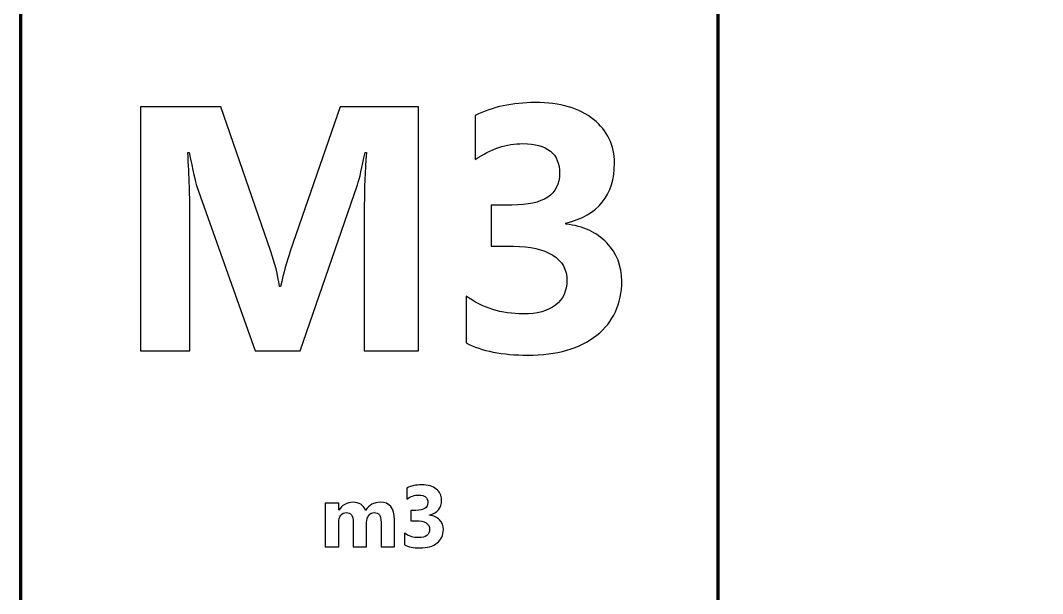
# Model space of a CAD drawing. Header units: centimetres. Extents: x -8 to 8, y -13.2 to 13.9.
# Drawn here: x -5.85 to -2.332, y 0.028 to 2 of the extents above; entities that cross this region are included whole.
import ezdxf

# ---------------------------------------------------------------- set-up
doc = ezdxf.new("R2010")
doc.units = ezdxf.units.CM
doc.header["$MEASUREMENT"] = 0
doc.layers.add('Layer 1', color=7, linetype='Continuous')

msp = doc.modelspace()

# ---------------------------------------------------------------- linework, layer by layer
at = {"layer": 'Layer 1', "lineweight": 100}
for points in [[(-5.85, -7.30005), (-5.85, -7.30005), (-5.85, 7.29995), (-5.85, 7.29995), (-5.85, 7.29995), (-5.85, 7.57609), (-5.62614, 7.79995), (-5.35, 7.79995), (-5.35, 7.79995), (-5.35, 7.79995), (5.35, 7.79995), (5.35, 7.79995), (5.35, 7.79995), (5.62614, 7.79995), (5.85, 7.57609), (5.85, 7.29995), (5.85, 7.29995), (5.85, 7.29995), (5.85, -7.30005), (5.85, -7.30005), (5.85, -7.30005), (5.85, -7.57619), (5.62614, -7.80005), (5.35, -7.80005), (5.35, -7.80005), (5.35, -7.80005), (-5.35, -7.80005), (-5.35, -7.80005), (-5.35, -7.80005), (-5.62614, -7.80005), (-5.85, -7.57619), (-5.85, -7.30005)], [(-5.85, -7.30005), (-5.85, -7.30005), (-5.85, 7.29995), (-5.85, 7.29995), (-5.85, 7.29995), (-5.85, 7.57609), (-5.62614, 7.79995), (-5.35, 7.79995), (-5.35, 7.79995), (-5.35, 7.79995), (2.95, 7.79995), (2.95, 7.79995), (2.95, 7.79995), (3.22614, 7.79995), (3.45, 7.57609), (3.45, 7.29995), (3.45, 7.29995), (3.45, 7.29995), (3.45, -7.30005), (3.45, -7.30005), (3.45, -7.30005), (3.45, -7.57619), (3.22614, -7.80005), (2.95, -7.80005), (2.95, -7.80005), (2.95, -7.80005), (-5.35, -7.80005), (-5.35, -7.80005), (-5.35, -7.80005), (-5.62614, -7.80005), (-5.85, -7.57619), (-5.85, -7.30005)]]:
    msp.add_open_spline(points, degree=3, knots=[0, 0, 0, 0, 0.1111111, 0.1111111, 0.1111111, 0.1111111, 0.2222222, 0.2222222, 0.2222222, 0.2222222, 0.3333333, 0.3333333, 0.3333333, 0.3333333, 0.4444444, 0.4444444, 0.4444444, 0.4444444, 0.5555556, 0.5555556, 0.5555556, 0.5555556, 0.6666667, 0.6666667, 0.6666667, 0.6666667, 0.7777778, 0.7777778, 0.7777778, 0.7777778, 1, 1, 1, 1], dxfattribs=at)
msp.add_open_spline([(-3.45, 7.79995), (-3.45, 7.79995), (-3.45, -7.80005), (-3.45, -7.80005)], degree=3, dxfattribs=at)
at = {"layer": 'Layer 1'}
for points, knots in [([(-4.47959, 0.86314), (-4.47959, 0.86314), (-4.66658, 0.86314), (-4.66658, 0.86314), (-4.66658, 0.86314), (-4.66658, 0.86314), (-4.66658, 1.36593), (-4.66658, 1.36593), (-4.66658, 1.36593), (-4.66658, 1.42013), (-4.66418, 1.48013), (-4.65958, 1.54573), (-4.65958, 1.54573), (-4.65958, 1.54573), (-4.66418, 1.54573), (-4.66418, 1.54573), (-4.66418, 1.54573), (-4.67398, 1.49413), (-4.68278, 1.45713), (-4.69058, 1.43433), (-4.69058, 1.43433), (-4.69058, 1.43433), (-4.88738, 0.86314), (-4.88738, 0.86314), (-4.88738, 0.86314), (-4.88738, 0.86314), (-5.04218, 0.86314), (-5.04218, 0.86314), (-5.04218, 0.86314), (-5.04218, 0.86314), (-5.24257, 1.42853), (-5.24257, 1.42853), (-5.24257, 1.42853), (-5.24797, 1.44373), (-5.25677, 1.48293), (-5.26897, 1.54573), (-5.26897, 1.54573), (-5.26897, 1.54573), (-5.27417, 1.54573), (-5.27417, 1.54573), (-5.27417, 1.54573), (-5.26917, 1.46293), (-5.26657, 1.39033), (-5.26657, 1.32773), (-5.26657, 1.32773), (-5.26657, 1.32773), (-5.26657, 0.86314), (-5.26657, 0.86314), (-5.26657, 0.86314), (-5.26657, 0.86314), (-5.43717, 0.86314), (-5.43717, 0.86314), (-5.43717, 0.86314), (-5.43717, 0.86314), (-5.43717, 1.70333), (-5.43717, 1.70333), (-5.43717, 1.70333), (-5.43717, 1.70333), (-5.15998, 1.70333), (-5.15998, 1.70333), (-5.15998, 1.70333), (-5.15998, 1.70333), (-4.98818, 1.20533), (-4.98818, 1.20533), (-4.98818, 1.20533), (-4.97458, 1.16553), (-4.96458, 1.12554), (-4.95838, 1.08514), (-4.95838, 1.08514), (-4.95838, 1.08514), (-4.95478, 1.08514), (-4.95478, 1.08514), (-4.95478, 1.08514), (-4.94438, 1.13174), (-4.93318, 1.17213), (-4.92138, 1.20653), (-4.92138, 1.20653), (-4.92138, 1.20653), (-4.74978, 1.70333), (-4.74978, 1.70333), (-4.74978, 1.70333), (-4.74978, 1.70333), (-4.47959, 1.70333), (-4.47959, 1.70333), (-4.47959, 1.70333), (-4.47959, 1.70333), (-4.47959, 0.86314), (-4.47959, 0.86314)], [0, 0, 0, 0, 0.0434783, 0.0434783, 0.0434783, 0.0434783, 0.0869565, 0.0869565, 0.0869565, 0.0869565, 0.1304348, 0.1304348, 0.1304348, 0.1304348, 0.173913, 0.173913, 0.173913, 0.173913, 0.2173913, 0.2173913, 0.2173913, 0.2173913, 0.2608696, 0.2608696, 0.2608696, 0.2608696, 0.3043478, 0.3043478, 0.3043478, 0.3043478, 0.3478261, 0.3478261, 0.3478261, 0.3478261, 0.3913043, 0.3913043, 0.3913043, 0.3913043, 0.4347826, 0.4347826, 0.4347826, 0.4347826, 0.4782609, 0.4782609, 0.4782609, 0.4782609, 0.5217391, 0.5217391, 0.5217391, 0.5217391, 0.5652174, 0.5652174, 0.5652174, 0.5652174, 0.6086957, 0.6086957, 0.6086957, 0.6086957, 0.6521739, 0.6521739, 0.6521739, 0.6521739, 0.6956522, 0.6956522, 0.6956522, 0.6956522, 0.7391304, 0.7391304, 0.7391304, 0.7391304, 0.7826087, 0.7826087, 0.7826087, 0.7826087, 0.826087, 0.826087, 0.826087, 0.826087, 0.8695652, 0.8695652, 0.8695652, 0.8695652, 0.9130435, 0.9130435, 0.9130435, 0.9130435, 1, 1, 1, 1]), ([(-4.31619, 0.89074), (-4.31619, 0.89074), (-4.31619, 1.05174), (-4.31619, 1.05174), (-4.31619, 1.05174), (-4.25999, 1.01074), (-4.19439, 0.99034), (-4.11939, 0.99034), (-4.11939, 0.99034), (-4.072, 0.99034), (-4.0352, 1.00054), (-4.009, 1.02074), (-4.009, 1.02074), (-3.9826, 1.04114), (-3.9694, 1.06934), (-3.9694, 1.10574), (-3.9694, 1.10574), (-3.9694, 1.14314), (-3.9856, 1.17213), (-4.0182, 1.19253), (-4.0182, 1.19253), (-4.051, 1.21273), (-4.09579, 1.22293), (-4.15279, 1.22293), (-4.15279, 1.22293), (-4.15279, 1.22293), (-4.23059, 1.22293), (-4.23059, 1.22293), (-4.23059, 1.22293), (-4.23059, 1.22293), (-4.23059, 1.36473), (-4.23059, 1.36473), (-4.23059, 1.36473), (-4.23059, 1.36473), (-4.15859, 1.36473), (-4.15859, 1.36473), (-4.15859, 1.36473), (-4.0492, 1.36473), (-3.9946, 1.40093), (-3.9946, 1.47373), (-3.9946, 1.47373), (-3.9946, 1.54213), (-4.0366, 1.57613), (-4.12059, 1.57613), (-4.12059, 1.57613), (-4.17679, 1.57613), (-4.23139, 1.55813), (-4.28459, 1.52173), (-4.28459, 1.52173), (-4.28459, 1.52173), (-4.28459, 1.67293), (-4.28459, 1.67293), (-4.28459, 1.67293), (-4.22559, 1.70253), (-4.15679, 1.71753), (-4.0784, 1.71753), (-4.0784, 1.71753), (-3.9924, 1.71753), (-3.9256, 1.69813), (-3.8776, 1.65933), (-3.8776, 1.65933), (-3.8298, 1.62073), (-3.8058, 1.57053), (-3.8058, 1.50893), (-3.8058, 1.50893), (-3.8058, 1.39913), (-3.8616, 1.33033), (-3.9728, 1.30253), (-3.9728, 1.30253), (-3.9728, 1.30253), (-3.9728, 1.29973), (-3.9728, 1.29973), (-3.9728, 1.29973), (-3.9136, 1.29233), (-3.8666, 1.27073), (-3.8322, 1.23493), (-3.8322, 1.23493), (-3.7978, 1.19913), (-3.7806, 1.15534), (-3.7806, 1.10334), (-3.7806, 1.10334), (-3.7806, 1.02494), (-3.8094, 0.96274), (-3.8668, 0.91714), (-3.8668, 0.91714), (-3.9242, 0.87134), (-4.0036, 0.84854), (-4.10479, 0.84854), (-4.10479, 0.84854), (-4.19139, 0.84854), (-4.26199, 0.86254), (-4.31619, 0.89074)], [0, 0, 0, 0, 0.0416667, 0.0416667, 0.0416667, 0.0416667, 0.0833333, 0.0833333, 0.0833333, 0.0833333, 0.125, 0.125, 0.125, 0.125, 0.1666667, 0.1666667, 0.1666667, 0.1666667, 0.2083333, 0.2083333, 0.2083333, 0.2083333, 0.25, 0.25, 0.25, 0.25, 0.2916667, 0.2916667, 0.2916667, 0.2916667, 0.3333333, 0.3333333, 0.3333333, 0.3333333, 0.375, 0.375, 0.375, 0.375, 0.4166667, 0.4166667, 0.4166667, 0.4166667, 0.4583333, 0.4583333, 0.4583333, 0.4583333, 0.5, 0.5, 0.5, 0.5, 0.5416667, 0.5416667, 0.5416667, 0.5416667, 0.5833333, 0.5833333, 0.5833333, 0.5833333, 0.625, 0.625, 0.625, 0.625, 0.6666667, 0.6666667, 0.6666667, 0.6666667, 0.7083333, 0.7083333, 0.7083333, 0.7083333, 0.75, 0.75, 0.75, 0.75, 0.7916667, 0.7916667, 0.7916667, 0.7916667, 0.8333333, 0.8333333, 0.8333333, 0.8333333, 0.875, 0.875, 0.875, 0.875, 0.9166667, 0.9166667, 0.9166667, 0.9166667, 1, 1, 1, 1]), ([(-4.52843, 0.19586), (-4.52843, 0.19586), (-4.52843, 0.23611), (-4.52843, 0.23611), (-4.52843, 0.23611), (-4.51438, 0.22586), (-4.49798, 0.22076), (-4.47923, 0.22076), (-4.47923, 0.22076), (-4.46739, 0.22076), (-4.45819, 0.22331), (-4.45164, 0.22836), (-4.45164, 0.22836), (-4.44504, 0.23346), (-4.44174, 0.24051), (-4.44174, 0.24961), (-4.44174, 0.24961), (-4.44174, 0.25896), (-4.44579, 0.2662), (-4.45394, 0.2713), (-4.45394, 0.2713), (-4.46214, 0.27635), (-4.47333, 0.2789), (-4.48758, 0.2789), (-4.48758, 0.2789), (-4.48758, 0.2789), (-4.50703, 0.2789), (-4.50703, 0.2789), (-4.50703, 0.2789), (-4.50703, 0.2789), (-4.50703, 0.31435), (-4.50703, 0.31435), (-4.50703, 0.31435), (-4.50703, 0.31435), (-4.48903, 0.31435), (-4.48903, 0.31435), (-4.48903, 0.31435), (-4.46169, 0.31435), (-4.44804, 0.3234), (-4.44804, 0.3416), (-4.44804, 0.3416), (-4.44804, 0.3587), (-4.45854, 0.3672), (-4.47953, 0.3672), (-4.47953, 0.3672), (-4.49358, 0.3672), (-4.50723, 0.3627), (-4.52053, 0.3536), (-4.52053, 0.3536), (-4.52053, 0.3536), (-4.52053, 0.3914), (-4.52053, 0.3914), (-4.52053, 0.3914), (-4.50578, 0.3988), (-4.48858, 0.40255), (-4.46899, 0.40255), (-4.46899, 0.40255), (-4.44749, 0.40255), (-4.43079, 0.3977), (-4.41879, 0.388), (-4.41879, 0.388), (-4.40684, 0.37835), (-4.40084, 0.3658), (-4.40084, 0.3504), (-4.40084, 0.3504), (-4.40084, 0.32295), (-4.41479, 0.30575), (-4.44259, 0.2988), (-4.44259, 0.2988), (-4.44259, 0.2988), (-4.44259, 0.2981), (-4.44259, 0.2981), (-4.44259, 0.2981), (-4.42779, 0.29625), (-4.41604, 0.29085), (-4.40744, 0.2819), (-4.40744, 0.2819), (-4.39884, 0.27295), (-4.39454, 0.26201), (-4.39454, 0.24901), (-4.39454, 0.24901), (-4.39454, 0.22941), (-4.40174, 0.21386), (-4.41609, 0.20246), (-4.41609, 0.20246), (-4.43044, 0.19101), (-4.45029, 0.18531), (-4.47558, 0.18531), (-4.47558, 0.18531), (-4.49723, 0.18531), (-4.51488, 0.18881), (-4.52843, 0.19586)], [0, 0, 0, 0, 0.0416667, 0.0416667, 0.0416667, 0.0416667, 0.0833333, 0.0833333, 0.0833333, 0.0833333, 0.125, 0.125, 0.125, 0.125, 0.1666667, 0.1666667, 0.1666667, 0.1666667, 0.2083333, 0.2083333, 0.2083333, 0.2083333, 0.25, 0.25, 0.25, 0.25, 0.2916667, 0.2916667, 0.2916667, 0.2916667, 0.3333333, 0.3333333, 0.3333333, 0.3333333, 0.375, 0.375, 0.375, 0.375, 0.4166667, 0.4166667, 0.4166667, 0.4166667, 0.4583333, 0.4583333, 0.4583333, 0.4583333, 0.5, 0.5, 0.5, 0.5, 0.5416667, 0.5416667, 0.5416667, 0.5416667, 0.5833333, 0.5833333, 0.5833333, 0.5833333, 0.625, 0.625, 0.625, 0.625, 0.6666667, 0.6666667, 0.6666667, 0.6666667, 0.7083333, 0.7083333, 0.7083333, 0.7083333, 0.75, 0.75, 0.75, 0.75, 0.7916667, 0.7916667, 0.7916667, 0.7916667, 0.8333333, 0.8333333, 0.8333333, 0.8333333, 0.875, 0.875, 0.875, 0.875, 0.9166667, 0.9166667, 0.9166667, 0.9166667, 1, 1, 1, 1]), ([(-4.56273, 0.18896), (-4.56273, 0.18896), (-4.60887, 0.18896), (-4.60887, 0.18896), (-4.60887, 0.18896), (-4.60887, 0.18896), (-4.60887, 0.2745), (-4.60887, 0.2745), (-4.60887, 0.2745), (-4.60887, 0.2963), (-4.61687, 0.30715), (-4.63287, 0.30715), (-4.63287, 0.30715), (-4.64047, 0.30715), (-4.64667, 0.3039), (-4.65147, 0.29735), (-4.65147, 0.29735), (-4.65627, 0.2908), (-4.65867, 0.28265), (-4.65867, 0.2729), (-4.65867, 0.2729), (-4.65867, 0.2729), (-4.65867, 0.18896), (-4.65867, 0.18896), (-4.65867, 0.18896), (-4.65867, 0.18896), (-4.70492, 0.18896), (-4.70492, 0.18896), (-4.70492, 0.18896), (-4.70492, 0.18896), (-4.70492, 0.2754), (-4.70492, 0.2754), (-4.70492, 0.2754), (-4.70492, 0.29655), (-4.71282, 0.30715), (-4.72852, 0.30715), (-4.72852, 0.30715), (-4.73642, 0.30715), (-4.74277, 0.30405), (-4.74746, 0.2978), (-4.74746, 0.2978), (-4.75221, 0.29155), (-4.75461, 0.28305), (-4.75461, 0.2723), (-4.75461, 0.2723), (-4.75461, 0.2723), (-4.75461, 0.18896), (-4.75461, 0.18896), (-4.75461, 0.18896), (-4.75461, 0.18896), (-4.80086, 0.18896), (-4.80086, 0.18896), (-4.80086, 0.18896), (-4.80086, 0.18896), (-4.80086, 0.33895), (-4.80086, 0.33895), (-4.80086, 0.33895), (-4.80086, 0.33895), (-4.75461, 0.33895), (-4.75461, 0.33895), (-4.75461, 0.33895), (-4.75461, 0.33895), (-4.75461, 0.3155), (-4.75461, 0.3155), (-4.75461, 0.3155), (-4.75461, 0.3155), (-4.75401, 0.3155), (-4.75401, 0.3155), (-4.75401, 0.3155), (-4.74921, 0.3235), (-4.74252, 0.33005), (-4.73387, 0.33505), (-4.73387, 0.33505), (-4.72522, 0.3401), (-4.71577, 0.3426), (-4.70552, 0.3426), (-4.70552, 0.3426), (-4.68432, 0.3426), (-4.66982, 0.3333), (-4.66202, 0.31465), (-4.66202, 0.31465), (-4.65057, 0.3333), (-4.63382, 0.3426), (-4.61162, 0.3426), (-4.61162, 0.3426), (-4.57903, 0.3426), (-4.56273, 0.3225), (-4.56273, 0.28225), (-4.56273, 0.28225), (-4.56273, 0.28225), (-4.56273, 0.18896), (-4.56273, 0.18896)], [0, 0, 0, 0, 0.0416667, 0.0416667, 0.0416667, 0.0416667, 0.0833333, 0.0833333, 0.0833333, 0.0833333, 0.125, 0.125, 0.125, 0.125, 0.1666667, 0.1666667, 0.1666667, 0.1666667, 0.2083333, 0.2083333, 0.2083333, 0.2083333, 0.25, 0.25, 0.25, 0.25, 0.2916667, 0.2916667, 0.2916667, 0.2916667, 0.3333333, 0.3333333, 0.3333333, 0.3333333, 0.375, 0.375, 0.375, 0.375, 0.4166667, 0.4166667, 0.4166667, 0.4166667, 0.4583333, 0.4583333, 0.4583333, 0.4583333, 0.5, 0.5, 0.5, 0.5, 0.5416667, 0.5416667, 0.5416667, 0.5416667, 0.5833333, 0.5833333, 0.5833333, 0.5833333, 0.625, 0.625, 0.625, 0.625, 0.6666667, 0.6666667, 0.6666667, 0.6666667, 0.7083333, 0.7083333, 0.7083333, 0.7083333, 0.75, 0.75, 0.75, 0.75, 0.7916667, 0.7916667, 0.7916667, 0.7916667, 0.8333333, 0.8333333, 0.8333333, 0.8333333, 0.875, 0.875, 0.875, 0.875, 0.9166667, 0.9166667, 0.9166667, 0.9166667, 1, 1, 1, 1])]:
    msp.add_open_spline(points, degree=3, knots=knots, dxfattribs=at)

doc.saveas('drawing.dxf')
